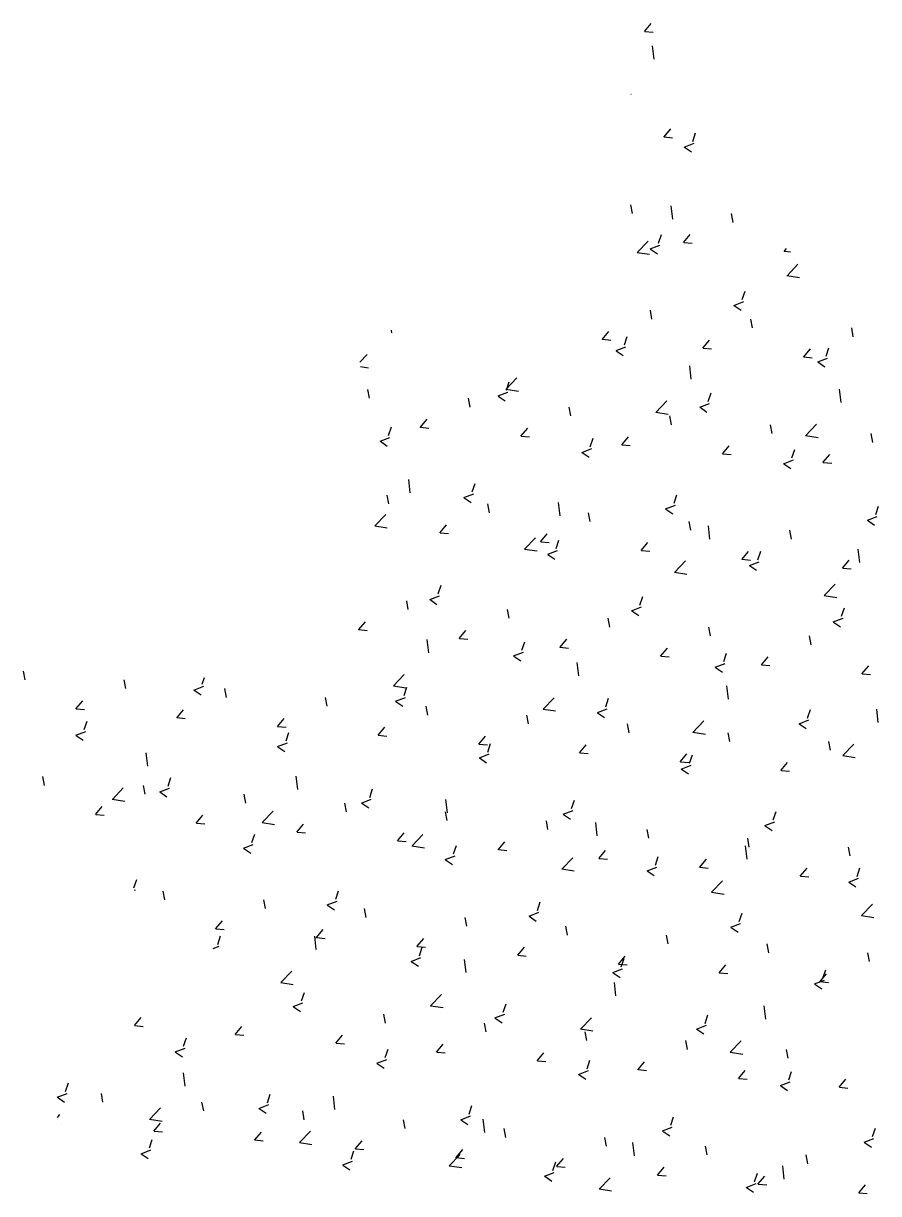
# Model space of a CAD drawing. Header units: millimetres. Extents: x 87938 to 265635, y 330093 to 434310.
# Drawn here: x 143644 to 144719, y 387648 to 389119 of the extents above; entities that cross this region are included whole.
import ezdxf

# ---------------------------------------------------------------- set-up
doc = ezdxf.new("R2010")
doc.units = ezdxf.units.MM

# ---------------------------------------------------------------- blocks, each defined once
blk = doc.blocks.new('A$C344D2886')
at = {"linetype": 'Continuous'}
for p, q in [((1397.4, 7585.1), (1405.9, 7595.3)), ((1397.7, 7585.2), (1408.3, 7584.3)), ((1409.5, 7550.2), (1407.5, 7566.9)), ((1380.2, 7506.2), (1380.5, 7506.2)), ((1421.9, 7452.4), (1430.4, 7462.6)), ((1458.1, 7447), (1461.6, 7457.7)), ((1422.2, 7452.5), (1432.7, 7451.6)), ((1447.5, 7439.9), (1459.9, 7444.6)), ((1447.8, 7439.7), (1456.6, 7433.8)), ((1382.3, 7356.3), (1380.3, 7367.4)), ((1432.9, 7349.1), (1430.9, 7365.9)), ((1508.9, 7345.2), (1506.8, 7356.3)), ((1415.1, 7319.1), (1418.7, 7329.8)), ((1446.3, 7319.7), (1454.8, 7329.9)), ((1388.3, 7307.4), (1402, 7321.7)), ((1404.6, 7312), (1416.9, 7316.7)), ((1404.9, 7311.7), (1413.7, 7305.8)), ((1446.7, 7319.8), (1457.2, 7318.9)), ((1572.9, 7308.7), (1576.1, 7312.5)), ((1388.2, 7307.5), (1403.9, 7305.1)), ((1573.2, 7308.8), (1581.1, 7308.1)), ((1576.6, 7278.2), (1590.3, 7292.5)), ((1576.5, 7278.3), (1592.2, 7275.9)), ((1520.4, 7248.1), (1524, 7258.7)), ((1509.9, 7240.9), (1522.3, 7245.7)), ((1510.2, 7240.7), (1519, 7234.8)), ((1406.8, 7223.6), (1404.8, 7234.7)), ((1533.4, 7212.5), (1531.3, 7223.6)), ((1079.7, 7206.4), (1079.3, 7209.5)), ((1344.3, 7198.1), (1352.8, 7208.2)), ((1659.9, 7201.5), (1657.9, 7212.5)), ((1344.6, 7198.2), (1355.2, 7197.3)), ((1372.2, 7191.2), (1375.8, 7201.8)), ((1470.8, 7187), (1479.3, 7197.2)), ((1039.6, 7169.5), (1048.8, 7179.1)), ((1361.7, 7184), (1374, 7188.8)), ((1362, 7183.8), (1370.7, 7177.9)), ((1471.2, 7187.1), (1481.7, 7186.2)), ((1597.4, 7175.9), (1605.9, 7186.1)), ((1625.7, 7177), (1629.3, 7187.7)), ((1040.4, 7164), (1050.7, 7162.4)), ((1456.3, 7148), (1454.3, 7164.8)), ((1597.7, 7176), (1608.3, 7175.1)), ((1615.2, 7169.9), (1627.6, 7174.6)), ((1615.5, 7169.7), (1624.3, 7163.7)), ((1223.4, 7135.6), (1237.1, 7149.9)), ((1051.7, 7124.1), (1049.6, 7135.2)), ((1223.3, 7135.7), (1239, 7133.2)), ((1224, 7134.2), (1227.5, 7144.9)), ((1644.6, 7118.8), (1642.6, 7135.6)), ((1178.2, 7113), (1176.2, 7124.1)), ((1213.4, 7127.1), (1225.8, 7131.9)), ((1213.7, 7126.9), (1222.5, 7121)), ((1411.7, 7106.4), (1425.4, 7120.7)), ((1477.5, 7120.1), (1481.1, 7130.8)), ((1304.7, 7102), (1302.7, 7113)), ((1411.6, 7106.5), (1427.3, 7104)), ((1467, 7113), (1479.3, 7117.7)), ((1467.3, 7112.8), (1476, 7106.8)), ((1115.7, 7087.5), (1124.2, 7097.7)), ((1431.3, 7090.9), (1429.3, 7101.9)), ((1557.8, 7079.8), (1555.8, 7090.9)), ((1600, 7077.1), (1613.7, 7091.5)), ((1065.2, 7070.2), (1077.5, 7074.9)), ((1075.7, 7077.3), (1079.3, 7088)), ((1116, 7087.6), (1126.5, 7086.7)), ((1242.2, 7076.5), (1250.7, 7086.6)), ((1242.5, 7076.5), (1253.1, 7075.6)), ((1368.8, 7065.4), (1377.3, 7075.5)), ((1599.9, 7077.3), (1615.6, 7074.8)), ((1684.4, 7068.7), (1682.3, 7079.8)), ((1065.5, 7070), (1074.2, 7064.1)), ((1318.7, 7056.1), (1331.1, 7060.8)), ((1329.3, 7063.2), (1332.8, 7073.9)), ((1369.1, 7065.5), (1379.6, 7064.6)), ((1495.3, 7054.3), (1503.8, 7064.4)), ((1582.8, 7049.1), (1586.4, 7059.7)), ((1319, 7055.9), (1327.8, 7049.9)), ((1495.6, 7054.4), (1506.2, 7053.5)), ((1572.3, 7041.9), (1584.6, 7046.7)), ((1621.8, 7043.2), (1630.4, 7053.4)), ((1572.6, 7041.7), (1581.4, 7035.8)), ((1622.2, 7043.3), (1632.7, 7042.4)), ((1103.1, 7005.4), (1101.1, 7022.1)), ((1181, 7006.3), (1184.6, 7017)), ((1076.1, 6991.4), (1074.1, 7002.4)), ((1170.5, 6999.2), (1182.8, 7003.9)), ((1434.6, 6992.2), (1438.2, 7002.8)), ((1170.8, 6999), (1179.6, 6993)), ((1202.7, 6980.3), (1200.6, 6991.4)), ((1291.4, 6976.2), (1289.4, 6992.9)), ((1424, 6985), (1436.4, 6989.8)), ((1688.1, 6978), (1691.7, 6988.7)), ((1058.5, 6963.7), (1072.2, 6978)), ((1329.2, 6969.2), (1327.2, 6980.3)), ((1424.3, 6984.8), (1433.1, 6978.9)), ((1677.6, 6970.9), (1689.9, 6975.7)), ((1058.4, 6963.8), (1074.1, 6961.4)), ((1140.1, 6954.8), (1148.6, 6965)), ((1455.8, 6958.2), (1453.7, 6969.2)), ((1479.7, 6947), (1477.7, 6963.7)), ((1582.3, 6947.1), (1580.3, 6958.2)), ((1677.9, 6970.7), (1686.7, 6964.8)), ((1140.5, 6954.9), (1151, 6954)), ((1246.8, 6934.5), (1260.5, 6948.8)), ((1266.7, 6943.7), (1275.2, 6953.9)), ((1267, 6943.8), (1277.6, 6942.9)), ((1286.3, 6935.3), (1289.9, 6945.9)), ((1393.2, 6932.7), (1401.7, 6942.8)), ((1246.7, 6934.6), (1262.4, 6932.2)), ((1275.8, 6928.1), (1288.2, 6932.9)), ((1276.1, 6927.9), (1284.9, 6922)), ((1393.6, 6932.8), (1404.1, 6931.8)), ((1519.8, 6921.6), (1528.3, 6931.7)), ((1539.9, 6921.1), (1543.5, 6931.8)), ((1668, 6917.8), (1666, 6934.5)), ((1435.1, 6905.3), (1448.8, 6919.6)), ((1520.1, 6921.7), (1530.7, 6920.8)), ((1529.4, 6914), (1541.7, 6918.7)), ((1529.6, 6913.8), (1538.4, 6907.9)), ((1646.3, 6910.5), (1654.8, 6920.7)), ((1435, 6905.4), (1450.7, 6903)), ((1646.7, 6910.6), (1657.2, 6909.7)), ((1138.1, 6878.4), (1141.7, 6889)), ((1623.4, 6876.1), (1637.1, 6890.4)), ((1100.6, 6858.7), (1098.6, 6869.7)), ((1127.6, 6871.2), (1139.9, 6876)), ((1127.9, 6871), (1136.6, 6865.1)), ((1391.7, 6864.2), (1395.2, 6874.9)), ((1623.3, 6876.2), (1639, 6873.8)), ((1227.2, 6847.6), (1225.1, 6858.7)), ((1381.1, 6857.1), (1393.5, 6861.8)), ((1381.4, 6856.9), (1390.2, 6851)), ((1645.2, 6850.1), (1648.8, 6860.8)), ((1038.1, 6833.2), (1046.6, 6843.3)), ((1353.7, 6836.5), (1351.7, 6847.6)), ((1634.7, 6843), (1647, 6847.7)), ((1635, 6842.8), (1643.7, 6836.8)), ((1038.4, 6833.3), (1049, 6832.3)), ((1164.6, 6822.1), (1173.1, 6832.2)), ((1480.3, 6825.5), (1478.2, 6836.5)), ((1606.8, 6814.4), (1604.8, 6825.5)), ((1126.5, 6804.3), (1124.5, 6821.1)), ((1165, 6822.2), (1175.5, 6821.3)), ((1243.4, 6807.3), (1247, 6818)), ((1291.2, 6811), (1299.7, 6821.2)), ((1291.5, 6811.1), (1302.1, 6810.2)), ((1417.7, 6800), (1426.2, 6810.1)), ((1232.9, 6800.2), (1245.2, 6804.9)), ((1233.2, 6800), (1241.9, 6794.1)), ((1418.1, 6800.1), (1428.6, 6799.1)), ((1497, 6793.2), (1500.5, 6803.9)), ((1544.3, 6788.9), (1552.8, 6799)), ((618.9, 6770.3), (616.9, 6781.3)), ((1314.8, 6775.1), (1312.8, 6791.9)), ((1486.4, 6786.1), (1498.8, 6790.8)), ((1486.7, 6785.9), (1495.5, 6779.9)), ((1544.6, 6789), (1555.1, 6788.1)), ((1670.8, 6777.8), (1679.3, 6788)), ((745.5, 6759.2), (743.4, 6770.2)), ((841.6, 6764.6), (844.6, 6773.3)), ((1081.9, 6762.6), (1095.6, 6776.9)), ((1671.1, 6777.9), (1681.7, 6777)), ((831.1, 6757.4), (843.4, 6762.2)), ((831.4, 6757.2), (840.1, 6751.3)), ((872, 6748.1), (870, 6759.2)), ((1081.8, 6762.7), (1097.5, 6760.3)), ((1095.2, 6750.4), (1098.7, 6761.1)), ((1503, 6745.9), (1501.1, 6762.7)), ((682.9, 6733.7), (691.4, 6743.8)), ((998.5, 6737), (996.5, 6748.1)), ((1084.6, 6743.3), (1097, 6748)), ((1084.9, 6743.1), (1093.7, 6737.2)), ((1125.1, 6726), (1123.1, 6737)), ((1270.2, 6733.4), (1283.9, 6747.7)), ((1348.7, 6736.3), (1352.3, 6747)), ((683.3, 6733.8), (693.8, 6732.9)), ((809.5, 6722.6), (818, 6732.7)), ((809.8, 6722.7), (820.3, 6721.8)), ((936, 6711.5), (944.5, 6721.7)), ((1251.6, 6714.9), (1249.6, 6726)), ((1270.1, 6733.5), (1285.8, 6731.1)), ((1338.2, 6729.2), (1350.5, 6733.9)), ((1338.5, 6728.9), (1347.3, 6723)), ((1602.3, 6722.2), (1605.9, 6732.8)), ((1691.3, 6716.7), (1689.4, 6733.5)), ((693.4, 6707.7), (697, 6718.3)), ((936.3, 6711.6), (946.9, 6710.7)), ((1062.6, 6700.5), (1071.1, 6710.6)), ((1378.2, 6703.8), (1376.1, 6714.9)), ((1458.4, 6704.2), (1472.2, 6718.5)), ((1591.7, 6715), (1604.1, 6719.8)), ((1592, 6714.8), (1600.8, 6708.9)), ((682.8, 6700.5), (695.2, 6705.3)), ((683.1, 6700.3), (691.9, 6694.4)), ((946.9, 6693.5), (950.5, 6704.2)), ((1062.9, 6700.6), (1073.4, 6699.6)), ((1189.1, 6689.4), (1197.6, 6699.5)), ((1458.4, 6704.3), (1474.1, 6701.9)), ((1504.7, 6692.8), (1502.7, 6703.8)), ((1631.3, 6681.7), (1629.2, 6692.7)), ((773.3, 6661.6), (771.3, 6678.4)), ((936.4, 6686.4), (948.7, 6691.1)), ((936.7, 6686.2), (945.5, 6680.3)), ((1189.4, 6689.5), (1200, 6688.6)), ((1200.5, 6679.4), (1204.1, 6690.1)), ((1315.7, 6678.3), (1324.2, 6688.5)), ((1316, 6678.4), (1326.5, 6677.5)), ((1442.2, 6667.3), (1450.7, 6677.4)), ((1646.7, 6675), (1660.5, 6689.3)), ((1189.9, 6672.3), (1202.3, 6677)), ((1190.2, 6672), (1199, 6666.1)), ((1442.5, 6667.3), (1453.1, 6666.4)), ((1443.5, 6658.1), (1455.9, 6662.9)), ((1454, 6665.3), (1457.6, 6675.9)), ((1568.7, 6656.2), (1577.2, 6666.3)), ((1646.7, 6675.1), (1662.4, 6672.7)), ((643.4, 6637.5), (641.3, 6648.6)), ((961.6, 6632.4), (959.6, 6649.2)), ((1443.8, 6657.9), (1452.6, 6652)), ((1569.1, 6656.3), (1579.6, 6655.4)), ((728.7, 6620), (742.4, 6634.3)), ((769.9, 6626.5), (767.9, 6637.5)), ((788.1, 6629.5), (800.5, 6634.2)), ((798.7, 6636.6), (802.3, 6647.3)), ((728.6, 6620.1), (744.3, 6617.6)), ((788.4, 6629.3), (797.2, 6623.3)), ((896.5, 6615.4), (894.4, 6626.5)), ((1041.7, 6615.4), (1054.1, 6620.1)), ((1052.2, 6622.5), (1055.8, 6633.2)), ((1149.9, 6603.2), (1147.9, 6620)), ((1305.8, 6608.4), (1309.4, 6619)), ((707.4, 6601), (715.9, 6611.1)), ((917, 6590.8), (930.7, 6605.1)), ((1023, 6604.3), (1021, 6615.4)), ((1042, 6615.1), (1050.8, 6609.2)), ((1149.6, 6593.3), (1147.5, 6604.3)), ((1295.3, 6601.2), (1307.6, 6606)), ((1559.3, 6594.2), (1562.9, 6604.9)), ((707.7, 6601.1), (718.3, 6600.1)), ((833.9, 6589.9), (842.4, 6600)), ((834.3, 6590), (844.8, 6589.1)), ((916.9, 6590.9), (932.6, 6588.4)), ((1276.1, 6582.2), (1274.1, 6593.2)), ((1295.6, 6601), (1304.3, 6595.1)), ((1338.1, 6574), (1336.2, 6590.8)), ((1548.8, 6587.1), (1561.2, 6591.8)), ((904, 6565.6), (907.6, 6576.3)), ((960.5, 6578.8), (969, 6589)), ((960.8, 6578.9), (971.4, 6578)), ((1087, 6567.8), (1095.5, 6577.9)), ((1105.3, 6561.6), (1119, 6575.9)), ((1402.7, 6571.1), (1400.6, 6582.2)), ((1549.1, 6586.9), (1557.9, 6581)), ((893.5, 6558.5), (905.8, 6563.2)), ((1087.4, 6567.8), (1097.9, 6566.9)), ((1105.2, 6561.7), (1120.9, 6559.2)), ((1157.6, 6551.5), (1161.1, 6562.1)), ((1213.6, 6556.7), (1222.1, 6566.8)), ((1526.4, 6544.8), (1524.5, 6561.6)), ((1529.2, 6560), (1527.2, 6571.1)), ((1655.8, 6549), (1653.7, 6560)), ((893.8, 6558.2), (902.5, 6552.3)), ((1147, 6544.3), (1159.4, 6549.1)), ((1213.9, 6556.8), (1224.5, 6555.9)), ((1293.5, 6532.4), (1307.3, 6546.7)), ((1340.1, 6545.6), (1348.6, 6555.8)), ((1340.5, 6545.7), (1351, 6544.8)), ((1411.1, 6537.3), (1414.7, 6548)), ((1147.3, 6544.1), (1156.1, 6538.2)), ((1293.5, 6532.5), (1309.2, 6530)), ((1400.6, 6530.2), (1412.9, 6534.9)), ((1466.7, 6534.5), (1475.2, 6544.7)), ((1467, 6534.6), (1477.6, 6533.7)), ((1593.2, 6523.5), (1601.7, 6533.6)), ((1664.7, 6523.2), (1668.2, 6533.9)), ((755.8, 6508.7), (759.3, 6519.3)), ((1400.9, 6530), (1409.6, 6524.1)), ((1481.8, 6503.2), (1495.6, 6517.5)), ((1593.6, 6523.6), (1604.1, 6522.6)), ((1654.1, 6516.1), (1666.5, 6520.8)), ((1654.4, 6515.8), (1663.2, 6509.9)), ((756.5, 6505.9), (757.6, 6506.3)), ((794.4, 6493.8), (792.4, 6504.8)), ((1009.3, 6494.6), (1012.9, 6505.2)), ((1481.8, 6503.3), (1497.5, 6500.8)), ((921, 6482.7), (918.9, 6493.8)), ((998.8, 6487.4), (1011.1, 6492.2)), ((999.1, 6487.2), (1007.8, 6481.3)), ((1262.9, 6480.4), (1266.4, 6491.1)), ((1670.1, 6473.9), (1683.9, 6488.3)), ((1047.5, 6471.6), (1045.5, 6482.7)), ((1174.1, 6460.5), (1172, 6471.6)), ((1252.3, 6473.3), (1264.7, 6478)), ((1252.6, 6473.1), (1261.4, 6467.1)), ((1516.4, 6466.3), (1520, 6477)), ((1670.1, 6474.1), (1685.8, 6471.6)), ((858.4, 6457.2), (866.9, 6467.3)), ((858.8, 6457.3), (869.3, 6456.4)), ((1300.6, 6449.5), (1298.6, 6460.5)), ((1505.9, 6459.2), (1518.2, 6463.9)), ((1506.2, 6458.9), (1515, 6453)), ((861.1, 6437.7), (864.6, 6448.3)), ((984.9, 6431.4), (983, 6448.1)), ((985, 6446.1), (993.5, 6456.3)), ((985.3, 6446.2), (995.9, 6445.3)), ((1111.5, 6435), (1120, 6445.2)), ((1427.1, 6438.4), (1425.1, 6449.5)), ((855.5, 6432.4), (862.9, 6435.3)), ((1111.9, 6435.1), (1122.4, 6434.2)), ((1114.6, 6423.5), (1118.2, 6434.2)), ((1238.1, 6424), (1246.6, 6434.1)), ((1553.7, 6427.3), (1551.7, 6438.4)), ((1680.2, 6416.3), (1678.2, 6427.3)), ((1104.1, 6416.4), (1116.4, 6421.1)), ((1104.4, 6416.2), (1113.2, 6410.2)), ((1173.2, 6402.2), (1171.3, 6418.9)), ((1238.4, 6424.1), (1248.9, 6423.1)), ((1364.6, 6412.9), (1373.1, 6423)), ((1364.9, 6413), (1375.5, 6412.1)), ((1368.2, 6409.4), (1371.8, 6420.1)), ((940.3, 6389.7), (954.1, 6404)), ((1357.6, 6402.3), (1370, 6407)), ((1357.9, 6402), (1366.7, 6396.1)), ((1491.2, 6401.8), (1499.7, 6412)), ((1491.5, 6401.9), (1502, 6401)), ((1617.7, 6390.8), (1626.2, 6400.9)), ((1621.7, 6395.3), (1625.3, 6405.9)), ((940.3, 6389.8), (956, 6387.4)), ((1361.5, 6373), (1359.6, 6389.7)), ((1611.2, 6388.1), (1623.5, 6392.9)), ((1611.5, 6387.9), (1620.3, 6382)), ((1618, 6390.9), (1628.6, 6389.9)), ((966.4, 6366.6), (970, 6377.3)), ((1128.6, 6360.5), (1142.4, 6374.8)), ((955.8, 6359.5), (968.2, 6364.2)), ((956.1, 6359.3), (964.9, 6353.3)), ((1128.6, 6360.6), (1144.3, 6358.2)), ((1219.9, 6352.5), (1223.5, 6363.1)), ((1549.8, 6343.8), (1547.9, 6360.5)), ((756.4, 6335.6), (764.9, 6345.7)), ((1072, 6338.9), (1069.9, 6350)), ((1209.4, 6345.3), (1221.8, 6350.1)), ((1209.7, 6345.1), (1218.5, 6339.2)), ((1316.9, 6331.3), (1330.7, 6345.6)), ((1473.5, 6338.4), (1477.1, 6349)), ((756.7, 6335.6), (767.2, 6334.7)), ((882.9, 6324.5), (891.4, 6334.6)), ((883.2, 6324.6), (893.8, 6323.7)), ((1198.5, 6327.8), (1196.5, 6338.9)), ((1316.9, 6331.4), (1332.6, 6329)), ((1325.1, 6316.8), (1323, 6327.8)), ((1463, 6331.2), (1475.3, 6336)), ((1463.2, 6331), (1472, 6325.1)), ((818.1, 6309.7), (821.7, 6320.4)), ((1009.5, 6313.4), (1018, 6323.5)), ((1009.8, 6313.5), (1020.3, 6312.6)), ((1136, 6302.3), (1144.5, 6312.5)), ((1451.6, 6305.7), (1449.6, 6316.8)), ((1505.2, 6302.1), (1519, 6316.4)), ((807.6, 6302.6), (820, 6307.3)), ((807.9, 6302.4), (816.7, 6296.4)), ((1071.7, 6295.6), (1075.3, 6306.2)), ((1136.3, 6302.4), (1146.9, 6301.5)), ((1262.5, 6291.3), (1271, 6301.4)), ((1505.2, 6302.2), (1520.9, 6299.8)), ((1578.2, 6294.6), (1576.1, 6305.7)), ((1061.2, 6288.4), (1073.5, 6293.2)), ((1061.5, 6288.2), (1070.2, 6282.3)), ((1262.9, 6291.4), (1273.4, 6290.4)), ((1325.3, 6281.5), (1328.8, 6292.1)), ((1389.1, 6280.2), (1397.6, 6290.3)), ((1389.4, 6280.3), (1400, 6279.4)), ((820, 6259.5), (818.1, 6276.3)), ((1314.7, 6274.3), (1327.1, 6279.1)), ((1315, 6274.1), (1323.8, 6268.2)), ((1515.6, 6269.1), (1524.1, 6279.3)), ((1516, 6269.2), (1526.5, 6268.3)), ((1578.8, 6267.3), (1582.4, 6278)), ((1642.2, 6258.1), (1650.7, 6268.2)), ((669.9, 6252.8), (673.5, 6263.5)), ((1568.3, 6260.2), (1580.6, 6264.9)), ((1568.6, 6260), (1577.3, 6254)), ((1642.5, 6258.1), (1653.1, 6257.2)), ((659.4, 6245.7), (671.7, 6250.4)), ((659.7, 6245.5), (668.4, 6239.5)), ((716.8, 6239.4), (714.8, 6250.5)), ((843.4, 6228.3), (841.3, 6239.4)), ((912.9, 6231.5), (925.3, 6236.3)), ((923.5, 6238.7), (927, 6249.3)), ((1008.3, 6230.3), (1006.4, 6247.1)), ((659.6, 6220.3), (662.8, 6224.1)), ((775.4, 6217.8), (789.2, 6232.2)), ((913.2, 6231.3), (922, 6225.4)), ((969.9, 6217.3), (967.9, 6228.3)), ((1166.5, 6217.4), (1178.8, 6222.2)), ((1177, 6224.5), (1180.6, 6235.2)), ((665, 6213.1), (665.2, 6213.1)), ((775.4, 6217.9), (791.1, 6215.5)), ((780.8, 6202.8), (789.3, 6213)), ((1096.5, 6206.2), (1094.4, 6217.3)), ((1166.8, 6217.2), (1175.5, 6211.3)), ((1196.6, 6201.1), (1194.7, 6217.9)), ((1420, 6203.3), (1432.4, 6208)), ((1430.6, 6210.4), (1434.1, 6221.1)), ((1684.1, 6196.3), (1687.7, 6206.9)), ((775.2, 6181.8), (778.8, 6192.4)), ((781.2, 6202.9), (791.7, 6202)), ((907.4, 6191.8), (915.9, 6201.9)), ((963.7, 6188.6), (977.5, 6202.9)), ((1223, 6195.1), (1221, 6206.2)), ((1349.6, 6184.1), (1347.5, 6195.1)), ((1420.3, 6203.1), (1429.1, 6197.1)), ((1673.6, 6189.1), (1685.9, 6193.9)), ((764.7, 6174.6), (777, 6179.4)), ((907.7, 6191.9), (918.3, 6190.9)), ((963.7, 6188.7), (979.4, 6186.3)), ((1028.8, 6167.6), (1032.3, 6178.3)), ((1033.9, 6180.7), (1042.4, 6190.8)), ((1034.3, 6180.8), (1044.8, 6179.9)), ((1160.5, 6169.6), (1169, 6179.8)), ((1384.9, 6171.9), (1383, 6188.7)), ((1476.1, 6173), (1474.1, 6184)), ((1673.9, 6188.9), (1682.6, 6183)), ((765, 6174.4), (773.7, 6168.5)), ((1018.2, 6160.5), (1030.6, 6165.2)), ((1152, 6159.4), (1165.8, 6173.7)), ((1160.8, 6169.7), (1171.4, 6168.8)), ((1282.3, 6153.5), (1285.9, 6164.2)), ((1287, 6158.6), (1295.5, 6168.7)), ((1602.7, 6161.9), (1600.6, 6173)), ((1018.5, 6160.3), (1027.3, 6154.4)), ((1152, 6159.5), (1167.7, 6157.1)), ((1271.8, 6146.4), (1284.1, 6151.1)), ((1287.4, 6158.6), (1297.9, 6157.7)), ((1413.6, 6147.5), (1422.1, 6157.6)), ((1535.9, 6139.4), (1539.5, 6150)), ((1573.2, 6142.7), (1571.3, 6159.5)), ((1272.1, 6146.2), (1280.9, 6140.2)), ((1340.3, 6130.2), (1354.1, 6144.5)), ((1413.9, 6147.6), (1424.5, 6146.7)), ((1525.3, 6132.2), (1537.7, 6137)), ((1540.1, 6136.4), (1548.6, 6146.6)), ((1540.5, 6136.5), (1551, 6135.6)), ((1666.7, 6125.3), (1675.2, 6135.5)), ((1340.3, 6130.3), (1356, 6127.9)), ((1525.6, 6132), (1534.4, 6126.1)), ((1667, 6125.4), (1677.5, 6124.5))]:
    blk.add_line(p, q, dxfattribs=at)

msp = doc.modelspace()

# ---------------------------------------------------------------- block references
msp.add_blockref('A$C344D2886', (143027.3, 381523.4))

doc.saveas('drawing.dxf')
